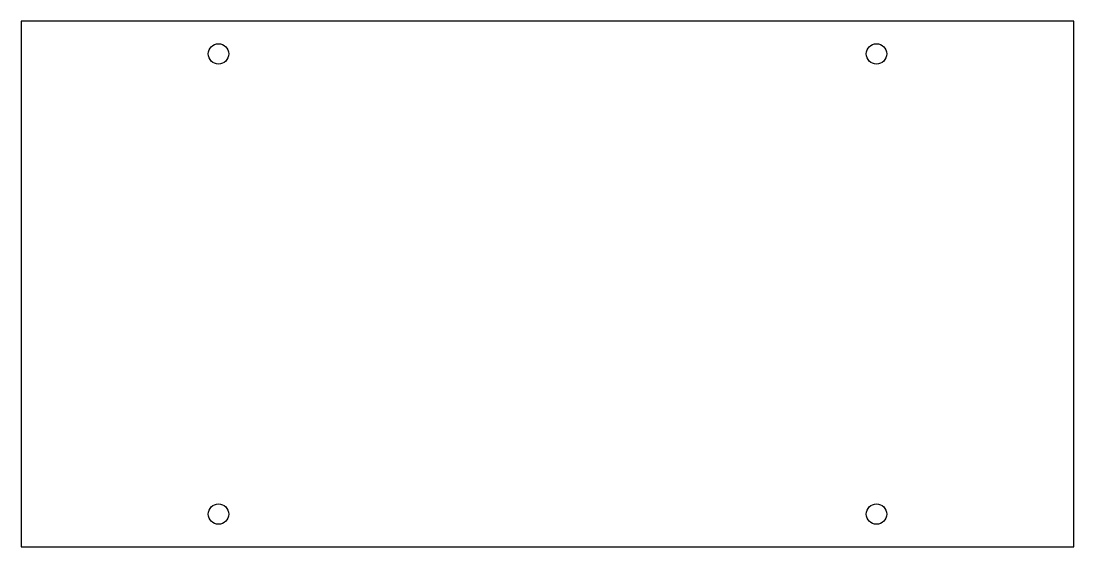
# Model space of a CAD drawing. Header units: millimetres. Extents: x -80 to 80, y -40 to 40.
import ezdxf

# ---------------------------------------------------------------- set-up
doc = ezdxf.new("R2010")
doc.units = ezdxf.units.MM

msp = doc.modelspace()

# ---------------------------------------------------------------- linework, layer by layer
at = {"color": 7, "linetype": 'Continuous', "lineweight": 25}
for p, q in [((-80, 40), (-80, -40)), ((80, 40), (-80, 40)), ((80, -40), (80, 40)), ((-80, -40), (80, -40))]:
    msp.add_line(p, q, dxfattribs=at)
for centre in [(-50, 35), (50, 35), (-50, -35), (50, -35)]:
    msp.add_circle(centre, 1.55, dxfattribs=at)

doc.saveas('drawing.dxf')
